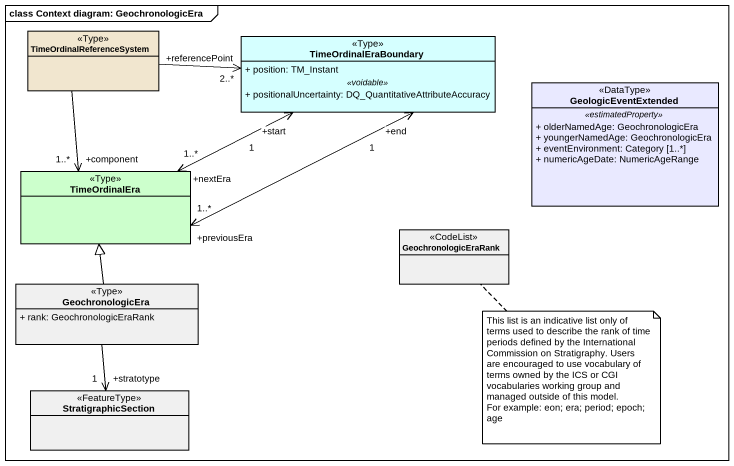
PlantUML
@startuml
mainframe class Context diagram: GeochronologicEra
hide circle
hide empty members
skinparam classAttributeIconSize 0
class TimeOrdinalReferenceSystem <<Type>> #F1E6CF
class TimeOrdinalEraBoundary <<Type>> #D5FFFF {
  + position: TM_Instant
  .. <<voidable>> ..
  + positionalUncertainty: DQ_QuantitativeAttributeAccuracy
}
class GeologicEventExtended <<DataType>> #E9E9FF {
  .. <<estimatedProperty>> ..
  + olderNamedAge: GeochronologicEra
  + youngerNamedAge: GeochronologicEra
  + eventEnvironment: Category [1..*]
  + numericAgeDate: NumericAgeRange
}
class TimeOrdinalEra <<Type>> #CCFFCC
class GeochronologicEraRank <<CodeList>> #F0F0F0
class GeochronologicEra <<Type>> #F0F0F0 {
  + rank: GeochronologicEraRank
}
class StratigraphicSection <<FeatureType>> #F0F0F0
TimeOrdinalReferenceSystem -right-> "+referencePoint\n2..*" TimeOrdinalEraBoundary
TimeOrdinalEraBoundary "+end\n1" <-left-> "+previousEra\n1..*" TimeOrdinalEra
TimeOrdinalEraBoundary "+start\n1" <-left-> "+nextEra\n1..*" TimeOrdinalEra
TimeOrdinalEra "+component\n1..*" <-up- TimeOrdinalReferenceSystem
GeochronologicEra -up-|> TimeOrdinalEra
GeochronologicEra --> "+stratotype\n1" StratigraphicSection
note bottom of GeochronologicEraRank
  This list is an indicative list only of terms used to describe the rank of time periods defined by the International Commission on Stratigraphy. Users are encouraged to use vocabulary of terms owned by the ICS or CGI vocabularies working group and managed outside of this model.
  For example: eon; era; period; epoch; age
end note
@enduml
